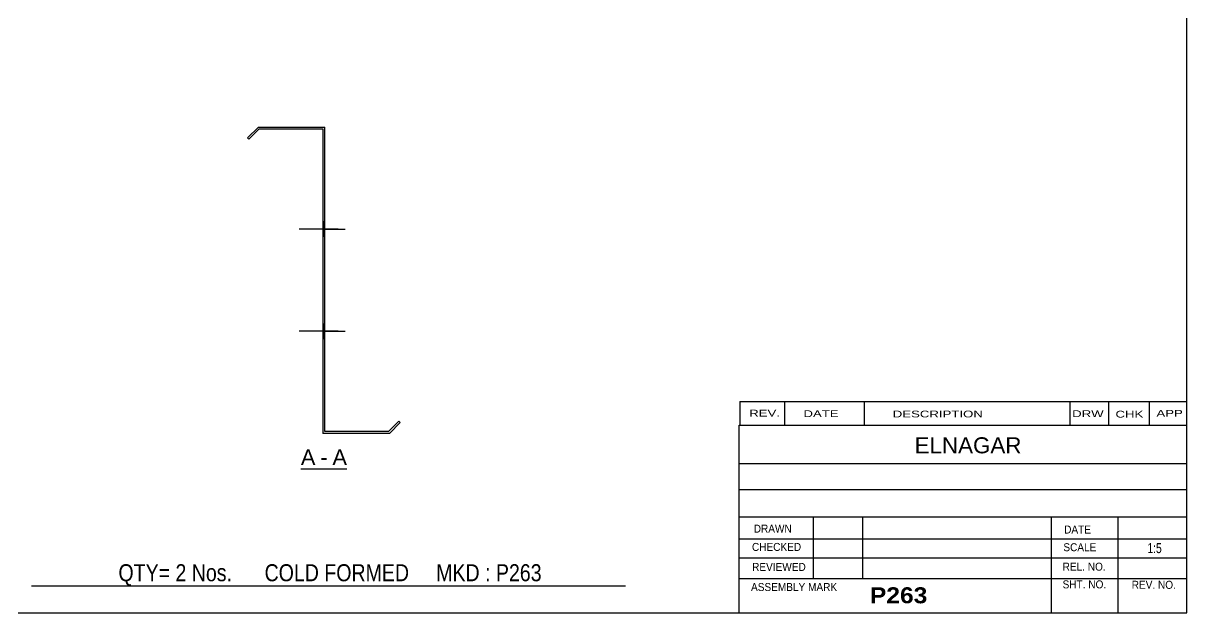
# Model space of a CAD drawing. Header units: millimetres. Extents: x -40 to 362, y -185 to 92.
# Drawn here: x 134.6 to 362.4, y -184.8 to -69.3 of the extents above; entities that cross this region are included whole.
import ezdxf

# ---------------------------------------------------------------- set-up
doc = ezdxf.new("R2010")
doc.units = ezdxf.units.MM
doc.styles.add('Arial', font='ARIAL.TTF', dxfattribs={"height": 0.2})
doc.styles.add('Arial Bold', font='ARIALBD.TTF', dxfattribs={"height": 0.2})
doc.styles.add('Arial Narrow', font='ARIALN.TTF', dxfattribs={"height": 0.2})

# ---------------------------------------------------------------- blocks, each defined once
blk = doc.blocks.new('Unknown-628700194-1200')
at = {"color": 5, "linetype": 'Continuous'}
for p, q in [((362.38, -184.76), (362.38, 92.24)), ((-37.62, -184.76), (362.38, -184.76))]:
    blk.add_line(p, q, dxfattribs=at)
blk = doc.blocks.new('Unknown-628700194-12 - 1586')
at = {"color": 7, "linetype": 'Continuous'}
blk.add_line((188.97, -156.58), (198, -156.58), dxfattribs=at)
at = {"color": 0, "linetype": 'Continuous'}
blk.add_wipeout([(191.81, -155.83), (191.81, -152.63), (188.97, -152.63), (188.97, -155.83)], dxfattribs=at)
blk.add_wipeout([(194.19, -155.83), (194.19, -152.63), (192.77, -152.63), (192.77, -155.83)], dxfattribs=at)
at = {"color": 96, "linetype": 'Continuous', "style": 'Arial'}
for s, p in [('A', (188.97, -155.83)), ('-', (192.77, -155.83))]:
    blk.add_text(s, height=3.06, dxfattribs=at).set_placement(p)
at = {"color": 0, "linetype": 'Continuous'}
blk.add_wipeout([(198, -155.83), (198, -152.63), (195.15, -152.63), (195.15, -155.83)], dxfattribs=at)
at = {"color": 96, "linetype": 'Continuous', "style": 'Arial'}
blk.add_text('A', height=3.06, dxfattribs=at).set_placement((195.15, -155.83))
blk = doc.blocks.new('Bolt-628700194-1594 - 1586')
at = {"linetype": 'Continuous'}
blk.add_hatch(color=3, dxfattribs=at).paths.add_polyline_path([(193.3, -108.23), (193.3, -111.03), (193.66, -111.03), (193.66, -108.23)])
blk.add_hatch(color=3, dxfattribs=at).paths.add_polyline_path([(193.3, -108.23), (193.3, -111.03), (193.66, -111.03), (193.66, -108.23)])
at = {"color": 3, "linetype": 'Continuous'}
for p, q in [((193.66, -108.23), (193.3, -108.23)), ((193.66, -108.23), (193.3, -108.23)), ((195.26, -109.63), (188.66, -109.63)), ((195.26, -109.63), (188.66, -109.63)), ((193.66, -111.03), (193.3, -111.03)), ((193.66, -111.03), (193.3, -111.03))]:
    blk.add_line(p, q, dxfattribs=at)
blk = doc.blocks.new('Bolt-628700194-1591 - 1586')
at = {"linetype": 'Continuous'}
for points in [[(193.66, -111.03), (193.66, -108.23), (193.3, -108.23), (193.3, -111.03)], [(193.66, -131.03), (193.66, -128.23), (193.3, -128.23), (193.3, -131.03)]]:
    blk.add_hatch(color=3, dxfattribs=at).paths.add_polyline_path(points)
at = {"color": 3, "linetype": 'Continuous'}
for p, q in [((193.3, -108.23), (193.66, -108.23)), ((193.3, -109.63), (197.66, -109.63)), ((193.3, -111.03), (193.66, -111.03)), ((193.3, -128.23), (193.66, -128.23)), ((193.3, -129.63), (197.66, -129.63)), ((193.3, -131.03), (193.66, -131.03))]:
    blk.add_line(p, q, dxfattribs=at)
blk = doc.blocks.new('Bolt-628700194-1592 - 1586')
at = {"linetype": 'Continuous'}
blk.add_hatch(color=3, dxfattribs=at).paths.add_polyline_path([(193.3, -128.23), (193.3, -131.03), (193.66, -131.03), (193.66, -128.23)])
blk.add_hatch(color=3, dxfattribs=at).paths.add_polyline_path([(193.3, -128.23), (193.3, -131.03), (193.66, -131.03), (193.66, -128.23)])
at = {"color": 3, "linetype": 'Continuous'}
for p, q in [((195.26, -129.63), (188.66, -129.63)), ((195.26, -129.63), (188.66, -129.63)), ((193.66, -128.23), (193.3, -128.23)), ((193.66, -128.23), (193.3, -128.23)), ((193.66, -131.03), (193.3, -131.03)), ((193.66, -131.03), (193.3, -131.03))]:
    blk.add_line(p, q, dxfattribs=at)
blk = doc.blocks.new('Bolt-628700194-1593 - 1586')
at = {"linetype": 'Continuous'}
for points in [[(193.3, -108.23), (193.3, -111.03), (193.66, -111.03), (193.66, -108.23)], [(193.3, -108.23), (193.3, -111.03), (193.66, -111.03), (193.66, -108.23)], [(193.3, -108.23), (193.3, -111.03), (193.66, -111.03), (193.66, -108.23)], [(193.3, -128.23), (193.3, -131.03), (193.66, -131.03), (193.66, -128.23)], [(193.3, -128.23), (193.3, -131.03), (193.66, -131.03), (193.66, -128.23)], [(193.3, -128.23), (193.3, -131.03), (193.66, -131.03), (193.66, -128.23)]]:
    blk.add_hatch(color=3, dxfattribs=at).paths.add_polyline_path(points)
at = {"color": 3, "linetype": 'Continuous'}
for p, q in [((193.66, -108.23), (193.3, -108.23)), ((193.66, -108.23), (193.3, -108.23)), ((193.66, -108.23), (193.3, -108.23)), ((196.26, -109.63), (188.66, -109.63)), ((196.26, -109.63), (188.66, -109.63)), ((196.26, -109.63), (188.66, -109.63)), ((193.66, -111.03), (193.3, -111.03)), ((193.66, -111.03), (193.3, -111.03)), ((193.66, -111.03), (193.3, -111.03)), ((196.26, -129.63), (188.66, -129.63)), ((196.26, -129.63), (188.66, -129.63)), ((196.26, -129.63), (188.66, -129.63)), ((193.66, -128.23), (193.3, -128.23)), ((193.66, -128.23), (193.3, -128.23)), ((193.66, -128.23), (193.3, -128.23)), ((193.66, -131.03), (193.3, -131.03)), ((193.66, -131.03), (193.3, -131.03)), ((193.66, -131.03), (193.3, -131.03))]:
    blk.add_line(p, q, dxfattribs=at)
blk = doc.blocks.new('Bolt-628700194-1595 - 1586')
at = {"linetype": 'Continuous'}
for points in [[(193.3, -108.23), (193.3, -111.03), (193.66, -111.03), (193.66, -108.23)], [(193.3, -108.23), (193.3, -111.03), (193.66, -111.03), (193.66, -108.23)], [(193.3, -108.23), (193.3, -111.03), (193.66, -111.03), (193.66, -108.23)], [(193.3, -128.23), (193.3, -131.03), (193.66, -131.03), (193.66, -128.23)], [(193.3, -128.23), (193.3, -131.03), (193.66, -131.03), (193.66, -128.23)], [(193.3, -128.23), (193.3, -131.03), (193.66, -131.03), (193.66, -128.23)]]:
    blk.add_hatch(color=3, dxfattribs=at).paths.add_polyline_path(points)
at = {"color": 3, "linetype": 'Continuous'}
for p, q in [((193.66, -108.23), (193.3, -108.23)), ((193.66, -108.23), (193.3, -108.23)), ((193.66, -108.23), (193.3, -108.23)), ((196.26, -109.63), (188.66, -109.63)), ((196.26, -109.63), (188.66, -109.63)), ((196.26, -109.63), (188.66, -109.63)), ((193.66, -111.03), (193.3, -111.03)), ((193.66, -111.03), (193.3, -111.03)), ((193.66, -111.03), (193.3, -111.03)), ((196.26, -129.63), (188.66, -129.63)), ((196.26, -129.63), (188.66, -129.63)), ((196.26, -129.63), (188.66, -129.63)), ((193.66, -128.23), (193.3, -128.23)), ((193.66, -128.23), (193.3, -128.23)), ((193.66, -128.23), (193.3, -128.23)), ((193.66, -131.03), (193.3, -131.03)), ((193.66, -131.03), (193.3, -131.03)), ((193.66, -131.03), (193.3, -131.03))]:
    blk.add_line(p, q, dxfattribs=at)
blk = doc.blocks.new('Bolt-628700194-1596 - 1586')
at = {"linetype": 'Continuous'}
blk.add_hatch(color=3, dxfattribs=at).paths.add_polyline_path([(193.3, -108.23), (193.3, -111.03), (193.66, -111.03), (193.66, -108.23)])
blk.add_hatch(color=3, dxfattribs=at).paths.add_polyline_path([(193.3, -108.23), (193.3, -111.03), (193.66, -111.03), (193.66, -108.23)])
at = {"color": 3, "linetype": 'Continuous'}
for p, q in [((193.66, -108.23), (193.3, -108.23)), ((193.66, -108.23), (193.3, -108.23)), ((195.26, -109.63), (188.66, -109.63)), ((195.26, -109.63), (188.66, -109.63)), ((193.66, -111.03), (193.3, -111.03)), ((193.66, -111.03), (193.3, -111.03))]:
    blk.add_line(p, q, dxfattribs=at)
blk = doc.blocks.new('Bolt-628700194-1597 - 1586')
at = {"linetype": 'Continuous'}
blk.add_hatch(color=3, dxfattribs=at).paths.add_polyline_path([(193.3, -128.23), (193.3, -131.03), (193.66, -131.03), (193.66, -128.23)])
blk.add_hatch(color=3, dxfattribs=at).paths.add_polyline_path([(193.3, -128.23), (193.3, -131.03), (193.66, -131.03), (193.66, -128.23)])
at = {"color": 3, "linetype": 'Continuous'}
for p, q in [((195.26, -129.63), (188.66, -129.63)), ((195.26, -129.63), (188.66, -129.63)), ((193.66, -128.23), (193.3, -128.23)), ((193.66, -128.23), (193.3, -128.23)), ((193.66, -131.03), (193.3, -131.03)), ((193.66, -131.03), (193.3, -131.03))]:
    blk.add_line(p, q, dxfattribs=at)
blk = doc.blocks.new('Part-628700194-1598 - 1586')
at = {"color": 2, "linetype": 'Continuous'}
for p, q in [((180.66, -89.63), (178.54, -91.75)), ((180.81, -89.99), (178.79, -92.01)), ((180.66, -89.63), (193.66, -89.63)), ((180.81, -89.99), (193.3, -89.99)), ((193.3, -89.99), (193.3, -149.63)), ((193.66, -149.27), (193.66, -89.63)), ((178.54, -91.75), (178.79, -92.01)), ((206.15, -149.27), (208.17, -147.25)), ((206.3, -149.63), (208.42, -147.51)), ((208.42, -147.51), (208.17, -147.25)), ((206.3, -149.63), (193.3, -149.63)), ((206.15, -149.27), (193.66, -149.27))]:
    blk.add_line(p, q, dxfattribs=at)
blk = doc.blocks.new('Bolt-628700194-1599 - 1586')
at = {"linetype": 'Continuous'}
blk.add_hatch(color=3, dxfattribs=at).paths.add_polyline_path([(193.66, -131.03), (193.66, -128.23), (193.3, -128.23), (193.3, -131.03)])
blk.add_hatch(color=3, dxfattribs=at).paths.add_polyline_path([(193.66, -131.03), (193.66, -128.23), (193.3, -128.23), (193.3, -131.03)])
at = {"color": 3, "linetype": 'Continuous'}
for p, q in [((195.16, -129.63), (189.26, -129.63)), ((195.16, -129.63), (189.26, -129.63)), ((193.66, -128.23), (193.3, -128.23)), ((193.66, -128.23), (193.3, -128.23)), ((193.66, -131.03), (193.3, -131.03)), ((193.66, -131.03), (193.3, -131.03))]:
    blk.add_line(p, q, dxfattribs=at)
blk = doc.blocks.new('Bolt-628700194-1600 - 1586')
at = {"linetype": 'Continuous'}
blk.add_hatch(color=3, dxfattribs=at).paths.add_polyline_path([(193.66, -131.03), (193.66, -128.23), (193.3, -128.23), (193.3, -131.03)])
blk.add_hatch(color=3, dxfattribs=at).paths.add_polyline_path([(193.66, -131.03), (193.66, -128.23), (193.3, -128.23), (193.3, -131.03)])
at = {"color": 3, "linetype": 'Continuous'}
for p, q in [((195.16, -129.63), (189.26, -129.63)), ((195.16, -129.63), (189.26, -129.63)), ((193.66, -128.23), (193.3, -128.23)), ((193.66, -128.23), (193.3, -128.23)), ((193.66, -131.03), (193.3, -131.03)), ((193.66, -131.03), (193.3, -131.03))]:
    blk.add_line(p, q, dxfattribs=at)
blk = doc.blocks.new('Bolt-628700194-1601 - 1586')
at = {"linetype": 'Continuous'}
blk.add_hatch(color=3, dxfattribs=at).paths.add_polyline_path([(193.66, -131.03), (193.66, -128.23), (193.3, -128.23), (193.3, -131.03)])
blk.add_hatch(color=3, dxfattribs=at).paths.add_polyline_path([(193.66, -131.03), (193.66, -128.23), (193.3, -128.23), (193.3, -131.03)])
at = {"color": 3, "linetype": 'Continuous'}
for p, q in [((195.16, -129.63), (189.26, -129.63)), ((195.16, -129.63), (189.26, -129.63)), ((193.66, -128.23), (193.3, -128.23)), ((193.66, -128.23), (193.3, -128.23)), ((193.66, -131.03), (193.3, -131.03)), ((193.66, -131.03), (193.3, -131.03))]:
    blk.add_line(p, q, dxfattribs=at)
blk = doc.blocks.new('Bolt-628700194-1602 - 1586')
at = {"linetype": 'Continuous'}
blk.add_hatch(color=3, dxfattribs=at).paths.add_polyline_path([(193.66, -131.03), (193.66, -128.23), (193.3, -128.23), (193.3, -131.03)])
blk.add_hatch(color=3, dxfattribs=at).paths.add_polyline_path([(193.66, -131.03), (193.66, -128.23), (193.3, -128.23), (193.3, -131.03)])
at = {"color": 3, "linetype": 'Continuous'}
for p, q in [((195.16, -129.63), (189.26, -129.63)), ((195.16, -129.63), (189.26, -129.63)), ((193.66, -128.23), (193.3, -128.23)), ((193.66, -128.23), (193.3, -128.23)), ((193.66, -131.03), (193.3, -131.03)), ((193.66, -131.03), (193.3, -131.03))]:
    blk.add_line(p, q, dxfattribs=at)
blk = doc.blocks.new('Bolt-628700194-1603 - 1586')
at = {"linetype": 'Continuous'}
blk.add_hatch(color=3, dxfattribs=at).paths.add_polyline_path([(193.66, -131.03), (193.66, -128.23), (193.3, -128.23), (193.3, -131.03)])
blk.add_hatch(color=3, dxfattribs=at).paths.add_polyline_path([(193.66, -131.03), (193.66, -128.23), (193.3, -128.23), (193.3, -131.03)])
at = {"color": 3, "linetype": 'Continuous'}
for p, q in [((195.16, -129.63), (189.26, -129.63)), ((195.16, -129.63), (189.26, -129.63)), ((193.66, -128.23), (193.3, -128.23)), ((193.66, -128.23), (193.3, -128.23)), ((193.66, -131.03), (193.3, -131.03)), ((193.66, -131.03), (193.3, -131.03))]:
    blk.add_line(p, q, dxfattribs=at)
blk = doc.blocks.new('CBS_CALLOFF-628700194-2937')
at = {"color": 7, "linetype": 'Continuous'}
blk.add_line((136.25, -179.49), (252.49, -179.51), dxfattribs=at)
at = {"color": 3, "linetype": 'Continuous', "style": 'Arial Narrow'}
blk.add_text('QTY= 2 Nos.      COLD FORMED     MKD : P263', height=3.3405, dxfattribs=at).set_placement((153.26, -178.59))
blk = doc.blocks.new('CBS_NAME_BLOG-628700194-2938')
at = {"color": 7, "linetype": 'Continuous'}
for p, q in [((274.78, -148), (362.3, -148)), ((274.78, -184.71), (274.78, -148.01)), ((274.79, -155.54), (362.3, -155.54)), ((274.86, -160.59), (362.38, -160.59)), ((274.78, -165.97), (362.3, -165.97)), ((289.31, -178.07), (289.31, -165.97)), ((298.99, -178.05), (298.99, -165.98)), ((335.91, -184.71), (335.91, -165.98)), ((348.96, -184.71), (348.96, -165.97)), ((274.79, -170.27), (362.38, -170.25)), ((274.78, -174.01), (362.3, -174.01)), ((274.78, -178.06), (362.3, -178.06)), ((274.78, -184.76), (362.38, -184.76))]:
    blk.add_line(p, q, dxfattribs=at)
at = {"color": 3, "linetype": 'Continuous', "style": 'Arial'}
blk.add_text('ELNAGAR', height=3.133, dxfattribs=at).set_placement((309.11, -153.53))
at = {"color": 3, "linetype": 'Continuous'}
for s, height, style, width, p in [('DRAWN', 1.566, 'Arial', 0.9, (277.62, -169.07)), ('DATE', 1.566, 'Arial', 0.9, (338.38, -169.24)), ('CHECKED', 1.566, 'Arial', 0.9, (277.27, -172.65)), ('SCALE', 1.566, 'Arial', 0.9, (338.23, -172.71)), ('1:5', 1.957, 'Arial Narrow', 0.9, (354.68, -173.07)), ('REVIEWED', 1.566, 'Arial', 0.9, (277.3, -176.57)), ('REL. NO.', 1.566, 'Arial', 0.9, (338.09, -176.52)), ('ASSEMBLY MARK', 1.5663, 'Arial', 0.9, (277.09, -180.5)), ('P263', 3.131, 'Arial Bold', 1.1, (300.36, -182.9)), ('SHT. NO.', 1.566, 'Arial', 0.9, (338.08, -179.98)), ('REV. NO.', 1.566, 'Arial', 0.9, (351.61, -180.07))]:
    blk.add_text(s, height=height, dxfattribs=dict(at, style=style, width=width)).set_placement(p)
blk = doc.blocks.new('CBS_REVISION-628700194-2939')
at = {"color": 7, "linetype": 'Continuous'}
for p, q in [((274.87, -143.37), (362.37, -143.37)), ((274.87, -143.37), (274.87, -148)), ((283.66, -143.37), (283.66, -148)), ((299.26, -143.37), (299.26, -147.94)), ((339.52, -143.37), (339.52, -148)), ((347.06, -143.37), (347.06, -148)), ((355.01, -143.37), (355.01, -148)), ((274.87, -148), (362.37, -148))]:
    blk.add_line(p, q, dxfattribs=at)
at = {"color": 7, "style": 'Arial Narrow', "width": 1.7}
for s, height, p in [('REV.', 1.326, (276.73, -146.33)), ('DATE', 1.326, (287.35, -146.44)), ('DESCRIPTION', 1.3257, (304.83, -146.5)), ('DRW', 1.326, (339.95, -146.44)), ('CHK', 1.326, (348.43, -146.53)), ('APP', 1.326, (356.44, -146.37))]:
    blk.add_text(s, height=height, dxfattribs=at).set_placement(p)

msp = doc.modelspace()

# ---------------------------------------------------------------- block references
for name in ['Unknown-628700194-1200', 'Part-628700194-1598 - 1586', 'Bolt-628700194-1594 - 1586', 'Bolt-628700194-1593 - 1586', 'Bolt-628700194-1595 - 1586', 'Bolt-628700194-1596 - 1586', 'Bolt-628700194-1591 - 1586', 'Bolt-628700194-1592 - 1586', 'Bolt-628700194-1597 - 1586', 'Bolt-628700194-1599 - 1586', 'Bolt-628700194-1600 - 1586', 'Bolt-628700194-1601 - 1586', 'Bolt-628700194-1602 - 1586', 'Bolt-628700194-1603 - 1586', 'CBS_REVISION-628700194-2939', 'CBS_NAME_BLOG-628700194-2938', 'CBS_CALLOFF-628700194-2937']:
    msp.add_blockref(name, (0, 0))

# ---------------------------------------------------------------- next in the draw order: block references
msp.add_blockref('Unknown-628700194-12 - 1586', (0, 0))

doc.saveas('drawing.dxf')
